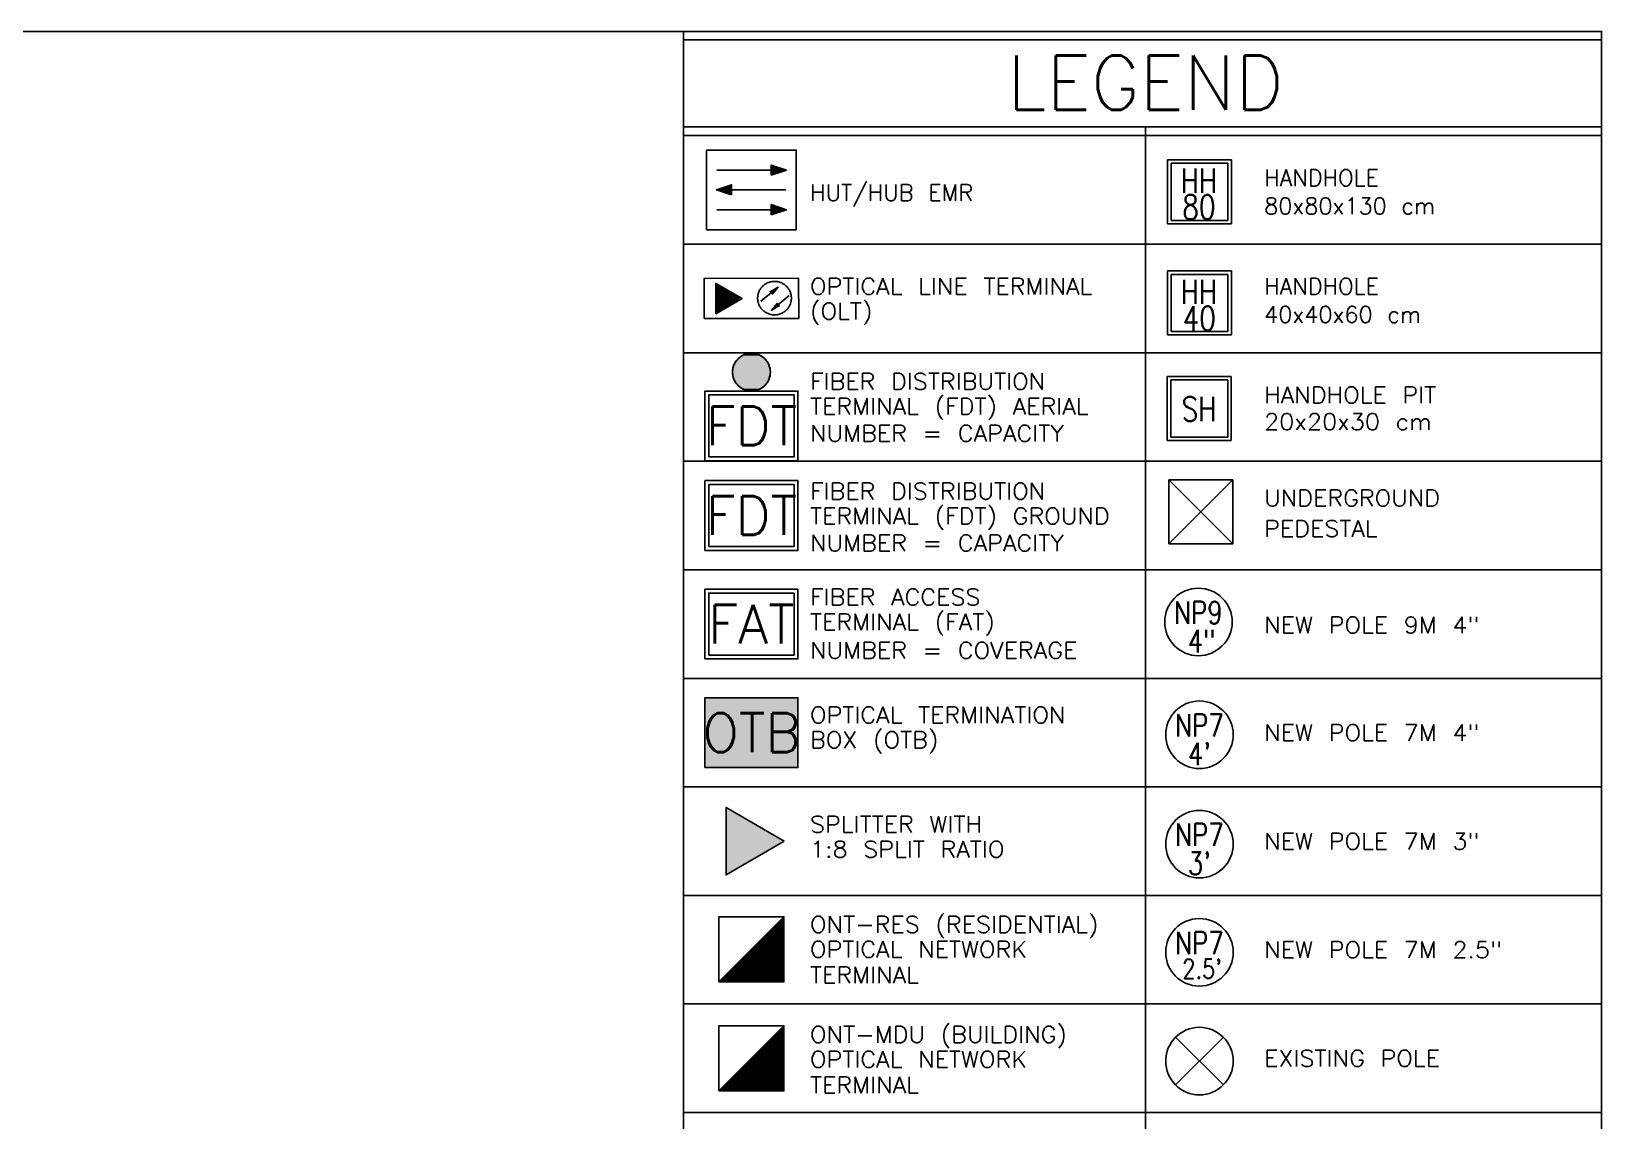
# Model space of a CAD drawing. Extents: x 2091.8 to 2122.7, y 1552.4 to 1562.7.
# Drawn here: x 2102.64 to 2106.253, y 1560.145 to 1562.651 of the extents above; entities that cross this region are included whole.
import ezdxf
from ezdxf.enums import TextEntityAlignment as Align

# ---------------------------------------------------------------- set-up
doc = ezdxf.new("R2010")
doc.units = 0
doc.layers.get('0').update_dxf_attribs({"linetype": 'CONTINUOUS'})
for name, color, linetype in [('EXT_POLE', 1, 'CONTINUOUS'), ('FAT', 30, 'CONTINUOUS'), ('FDT', 1, 'CONTINUOUS'), ('HH_PIT_40X40X60_CM', 5, 'CONTINUOUS'), ('HH_PIT_80X80X130_CM', 5, 'CONTINUOUS'), ('HUB', 1, 'CONTINUOUS'), ('NEW_POLE_7M_2_5INCH', 212, 'CONTINUOUS'), ('NEW_POLE_7M_4_INCHES_', 3, 'CONTINUOUS'), ('NEW_POLE_9M_4INCH', 1, 'CONTINUOUS'), ('NEW_POLE_HC', 4, 'CONTINUOUS'), ('OLT', 1, 'CONTINUOUS'), ('OTB', 5, 'CONTINUOUS'), ('PEDESTAL', 3, 'CONTINUOUS'), ('SPLITER', 5, 'CONTINUOUS'), ('TITLE_BLOCK', 7, 'CONTINUOUS')]:
    doc.layers.add(name, color=color, linetype=linetype)
doc.styles.add('JUDUL', font='txt.shx', dxfattribs={"width": 0.8, "height": 2.5})
doc.styles.get("Standard").update_dxf_attribs({"font": 'txt.shx'})
doc.styles.add('TITLE_BLOCK_2', font='txt.shx')
doc.styles.add('TITLE_BLOCK_3', font='txt.shx')

# ---------------------------------------------------------------- blocks, each defined once
blk = doc.blocks.new('*X22')
at = {"color": 0}
for p, q in [((1.29, 0.96), (1.29, 1.6)), ((1.32, 0.97), (1.32, 1.59)), ((1.35, 0.98), (1.35, 1.58)), ((1.39, 0.99), (1.39, 1.57)), ((1.42, 1), (1.42, 1.56)), ((1.45, 1.01), (1.45, 1.55)), ((1.48, 1.02), (1.48, 1.54)), ((1.51, 1.03), (1.51, 1.53)), ((1.55, 1.04), (1.55, 1.52)), ((1.58, 1.05), (1.58, 1.51)), ((1.61, 1.06), (1.61, 1.49)), ((1.64, 1.07), (1.64, 1.48)), ((1.67, 1.08), (1.67, 1.47)), ((1.7, 1.09), (1.7, 1.46)), ((1.74, 1.1), (1.74, 1.45)), ((1.77, 1.11), (1.77, 1.44)), ((1.8, 1.12), (1.8, 1.43)), ((1.83, 1.13), (1.83, 1.42)), ((1.86, 1.14), (1.86, 1.41)), ((1.89, 1.16), (1.89, 1.4)), ((1.93, 1.17), (1.93, 1.39)), ((1.96, 1.18), (1.96, 1.38)), ((1.99, 1.19), (1.99, 1.37)), ((2.02, 1.2), (2.02, 1.36)), ((2.05, 1.21), (2.05, 1.35)), ((2.08, 1.22), (2.08, 1.33)), ((2.12, 1.23), (2.12, 1.32)), ((2.15, 1.24), (2.15, 1.31)), ((2.18, 1.25), (2.18, 1.3)), ((2.21, 1.26), (2.21, 1.29)), ((2.24, 1.27), (2.24, 1.28))]:
    blk.add_line(p, q, dxfattribs=at)
blk = doc.blocks.new('*X23')
at = {"color": 0}
for p, q in [((1.29, -1.6), (1.29, -0.96)), ((1.32, -1.59), (1.32, -0.97)), ((1.35, -1.58), (1.35, -0.98)), ((1.39, -1.57), (1.39, -0.99)), ((1.42, -1.56), (1.42, -1)), ((1.45, -1.55), (1.45, -1.01)), ((1.48, -1.54), (1.48, -1.02)), ((1.51, -1.53), (1.51, -1.03)), ((1.55, -1.52), (1.55, -1.04)), ((1.58, -1.51), (1.58, -1.05)), ((1.61, -1.5), (1.61, -1.06)), ((1.64, -1.49), (1.64, -1.08)), ((1.67, -1.48), (1.67, -1.09)), ((1.7, -1.47), (1.7, -1.1)), ((1.74, -1.46), (1.74, -1.11)), ((1.77, -1.45), (1.77, -1.12)), ((1.8, -1.44), (1.8, -1.13)), ((1.83, -1.42), (1.83, -1.14)), ((1.86, -1.41), (1.86, -1.15)), ((1.89, -1.4), (1.89, -1.16)), ((1.93, -1.39), (1.93, -1.17)), ((1.96, -1.38), (1.96, -1.18)), ((1.99, -1.37), (1.99, -1.19)), ((2.02, -1.36), (2.02, -1.2)), ((2.05, -1.35), (2.05, -1.21)), ((2.08, -1.34), (2.08, -1.22)), ((2.12, -1.33), (2.12, -1.24)), ((2.15, -1.32), (2.15, -1.25)), ((2.18, -1.31), (2.18, -1.26)), ((2.21, -1.3), (2.21, -1.27)), ((2.24, -1.29), (2.24, -1.28))]:
    blk.add_line(p, q, dxfattribs=at)
blk = doc.blocks.new('*X24')
at = {"color": 0}
for p, q in [((-2.23, -0.01), (-2.23, 0.01)), ((-2.2, -0.02), (-2.2, 0.02)), ((-2.17, -0.03), (-2.17, 0.03)), ((-2.14, -0.04), (-2.14, 0.04)), ((-2.11, -0.05), (-2.11, 0.05)), ((-2.07, -0.06), (-2.07, 0.06)), ((-2.04, -0.07), (-2.04, 0.07)), ((-2.01, -0.08), (-2.01, 0.09)), ((-1.98, -0.09), (-1.98, 0.1)), ((-1.95, -0.1), (-1.95, 0.11)), ((-1.92, -0.11), (-1.92, 0.12)), ((-1.88, -0.12), (-1.88, 0.13)), ((-1.85, -0.13), (-1.85, 0.14)), ((-1.82, -0.14), (-1.82, 0.15)), ((-1.79, -0.15), (-1.79, 0.16)), ((-1.76, -0.16), (-1.76, 0.17)), ((-1.73, -0.17), (-1.73, 0.18)), ((-1.69, -0.18), (-1.69, 0.19)), ((-1.66, -0.2), (-1.66, 0.2)), ((-1.63, -0.21), (-1.63, 0.21)), ((-1.6, -0.22), (-1.6, 0.22)), ((-1.57, -0.23), (-1.57, 0.23)), ((-1.53, -0.24), (-1.53, 0.24)), ((-1.5, -0.25), (-1.5, 0.26)), ((-1.47, -0.26), (-1.47, 0.27)), ((-1.44, -0.27), (-1.44, 0.28)), ((-1.41, -0.28), (-1.41, 0.29)), ((-1.38, -0.29), (-1.38, 0.3)), ((-1.34, -0.3), (-1.34, 0.31)), ((-1.31, -0.31), (-1.31, 0.32))]:
    blk.add_line(p, q, dxfattribs=at)
blk = doc.blocks.new('HUT-HUB')
at = {"color": 0, "linetype": 'ByBlock'}
for p, q in [((-2.23, 1.27), (1.28, 1.27)), ((2.23, 0), (-1.28, 0)), ((-2.23, -1.28), (1.28, -1.28))]:
    blk.add_line(p, q, dxfattribs=at)
at = {"color": 0, "linetype": 'ByBlock', "flags": 128}
blk.add_lwpolyline([(-2.89, 2.57), (2.89, 2.57), (2.89, -2.57), (-2.89, -2.57), (-2.89, 2.57)], dxfattribs=at)
at = {"color": 0, "linetype": 'ByBlock'}
for points in [[(1.28, 0.96), (1.28, 1.6), (2.26, 1.27)], [(-1.28, -0.32), (-1.28, 0.33), (-2.26, 0)], [(1.28, -1.6), (1.28, -0.95), (2.26, -1.28)]]:
    blk.add_lwpolyline(points, close=True, dxfattribs=at)
at = {"color": 0, "linetype": 'CONTINUOUS'}
for name in ['*X22', '*X24', '*X23']:
    blk.add_blockref(name, (0, 0), dxfattribs=at)
blk = doc.blocks.new('*U91')
at = {"layer": 'OTB', "linetype": 'CONTINUOUS'}
for p, q in [((2104.1896, 1560.9572), (2104.1896, 1561.1178)), ((2104.4037, 1561.1178), (2104.4037, 1560.9572))]:
    blk.add_line(p, q, dxfattribs=at)
at = {"layer": 'OTB', "linetype": 'CONTINUOUS', "extrusion": (0, 0, -1)}
for points in [[(-2104.1896, 1561.1178), (-2104.4037, 1560.9572), (-2104.1896, 1560.9572)], [(-2104.1896, 1561.1178), (-2104.4037, 1561.1178), (-2104.4037, 1560.9572)]]:
    blk.add_solid(points, dxfattribs=at)
blk = doc.blocks.new('OLT-SUB_2')
at = {"color": 0, "linetype": 'ByBlock'}
for p, q in [((-2.22, -2.47), (-2.22, 2.51)), ((-1.99, -2.34), (-1.99, 2.38)), ((-1.79, -2.22), (-1.79, 2.27)), ((-1.59, -2.11), (-1.6, 2.15)), ((-1.37, -1.98), (-1.37, 2.03)), ((-1.15, -1.85), (-1.15, 1.9)), ((-0.91, -1.72), (-0.91, 1.77)), ((-0.7, -1.59), (-0.7, 1.64)), ((-0.49, -1.47), (-0.49, 1.52)), ((-0.27, -1.35), (-0.27, 1.4)), ((-0.01, -1.2), (-0.01, 1.25)), ((0.24, -1.06), (0.24, 1.11)), ((0.5, -0.9), (0.5, 0.96)), ((0.73, -0.77), (0.73, 0.82)), ((0.98, -0.63), (0.98, 0.68)), ((1.19, -0.51), (1.19, 0.56)), ((1.43, -0.37), (1.43, 0.43)), ((1.62, -0.26), (1.62, 0.32)), ((1.82, -0.14), (1.82, 0.2))]:
    blk.add_line(p, q, dxfattribs=at)
at = {"color": 0, "linetype": 'ByBlock', "flags": 128}
for points in [[(-2.66, -3.05), (-2.66, 3.05), (2.66, 0), (-2.66, -3.05)], [(-2.42, -2.59), (-2.43, 2.63), (2.12, 0.03), (-2.42, -2.59)], [(-2.42, -2.59), (-2.43, 2.63), (2.12, 0.03), (-2.42, -2.59)]]:
    blk.add_lwpolyline(points, dxfattribs=at)
blk = doc.blocks.new('OLT-SUB')
at = {"color": 0, "linetype": 'ByBlock', "flags": 128}
for points in [[(-2.77, -0.62), (0.75, 2.18), (-0.5, 0.82), (-0.4, 1.27), (-0.88, 1.28), (0.75, 2.18)], [(2.92, 0.55), (-0.61, -2.45), (0.59, -1.03), (0.5, -1.5), (0.99, -1.48), (-0.61, -2.45)]]:
    blk.add_lwpolyline(points, dxfattribs=at)
at = {"color": 0, "linetype": 'ByBlock'}
blk.add_polyline3d([(-3.39, 0, 0), (-3.39, -0.17, 0), (-3.38, -0.33, 0), (-3.36, -0.49, 0), (-3.33, -0.66, 0), (-3.29, -0.82, 0), (-3.25, -0.98, 0), (-3.19, -1.14, 0), (-3.13, -1.29, 0), (-3.07, -1.44, 0), (-2.99, -1.59, 0), (-2.91, -1.73, 0), (-2.82, -1.87, 0), (-2.72, -2.01, 0), (-2.62, -2.14, 0), (-2.51, -2.26, 0), (-2.4, -2.38, 0), (-2.28, -2.5, 0), (-2.15, -2.6, 0), (-2.02, -2.71, 0), (-1.88, -2.8, 0), (-1.74, -2.89, 0), (-1.6, -2.97, 0), (-1.45, -3.05, 0), (-1.3, -3.11, 0), (-1.14, -3.17, 0), (-0.98, -3.22, 0), (-0.82, -3.27, 0), (-0.66, -3.3, 0), (-0.5, -3.33, 0), (-0.33, -3.35, 0), (-0.17, -3.36, 0), (0, -3.37, 0), (0.17, -3.36, 0), (0.33, -3.35, 0), (0.5, -3.33, 0), (0.66, -3.3, 0), (0.82, -3.27, 0), (0.98, -3.22, 0), (1.14, -3.17, 0), (1.3, -3.11, 0), (1.45, -3.05, 0), (1.6, -2.97, 0), (1.74, -2.89, 0), (1.88, -2.8, 0), (2.02, -2.71, 0), (2.15, -2.6, 0), (2.28, -2.5, 0), (2.4, -2.38, 0), (2.51, -2.26, 0), (2.62, -2.14, 0), (2.72, -2.01, 0), (2.82, -1.87, 0), (2.91, -1.73, 0), (2.99, -1.59, 0), (3.07, -1.44, 0), (3.13, -1.29, 0), (3.19, -1.14, 0), (3.24, -0.98, 0), (3.29, -0.82, 0), (3.33, -0.66, 0), (3.35, -0.49, 0), (3.37, -0.33, 0), (3.39, -0.17, 0), (3.39, 0, 0), (3.39, 0.16, 0), (3.37, 0.33, 0), (3.35, 0.49, 0), (3.33, 0.66, 0), (3.29, 0.82, 0), (3.24, 0.98, 0), (3.19, 1.13, 0), (3.13, 1.29, 0), (3.07, 1.44, 0), (2.99, 1.59, 0), (2.91, 1.73, 0), (2.82, 1.87, 0), (2.72, 2.01, 0), (2.62, 2.14, 0), (2.51, 2.26, 0), (2.4, 2.38, 0), (2.28, 2.5, 0), (2.15, 2.6, 0), (2.02, 2.71, 0), (1.88, 2.8, 0), (1.74, 2.89, 0), (1.6, 2.97, 0), (1.45, 3.04, 0), (1.3, 3.11, 0), (1.14, 3.17, 0), (0.98, 3.22, 0), (0.82, 3.27, 0), (0.66, 3.3, 0), (0.5, 3.33, 0), (0.33, 3.35, 0), (0.17, 3.36, 0), (0, 3.37, 0), (-0.17, 3.36, 0), (-0.33, 3.35, 0), (-0.5, 3.33, 0), (-0.66, 3.3, 0), (-0.82, 3.27, 0), (-0.98, 3.22, 0), (-1.14, 3.17, 0), (-1.3, 3.11, 0), (-1.45, 3.04, 0), (-1.6, 2.97, 0), (-1.74, 2.89, 0), (-1.88, 2.8, 0), (-2.02, 2.71, 0), (-2.15, 2.6, 0), (-2.28, 2.5, 0), (-2.4, 2.38, 0), (-2.51, 2.26, 0), (-2.62, 2.14, 0), (-2.72, 2.01, 0), (-2.82, 1.87, 0), (-2.91, 1.73, 0), (-2.99, 1.59, 0), (-3.07, 1.44, 0), (-3.13, 1.29, 0), (-3.19, 1.13, 0), (-3.25, 0.98, 0), (-3.29, 0.82, 0), (-3.33, 0.66, 0), (-3.36, 0.49, 0), (-3.38, 0.33, 0), (-3.39, 0.16, 0), (-3.39, 0, 0)], dxfattribs=at)
blk = doc.blocks.new('OLT')
at = {"color": 0, "linetype": 'ByBlock', "flags": 128}
blk.add_lwpolyline([(3.05, -1.29), (-3.04, -1.29), (-3.04, 1.29), (3.04, 1.3), (3.05, -1.29)], dxfattribs=at)
at = {"color": 0, "linetype": 'ByBlock', "xscale": 0.3209154630485656, "yscale": 0.3209154630531136, "zscale": 0.3209154630530908}
for name, p in [('OLT-SUB', (1.49, 0.02)), ('OLT-SUB_2', (-1.45, -0.01))]:
    blk.add_blockref(name, p, dxfattribs=at)
blk = doc.blocks.new('*U43')
at = {"layer": 'SPLITER', "color": 5, "linetype": 'CONTINUOUS'}
for p, q in [((0, 2.17), (3.75, 0)), ((0, 0), (0, 2.17)), ((3.75, 0), (0, -2.17)), ((0, -2.17), (0, 0))]:
    blk.add_line(p, q, dxfattribs=at)
at = {"layer": 'SPLITER', "color": 5, "linetype": 'CONTINUOUS', "extrusion": (0, 0, -1)}
for points in [[(0, 2.17), (-3.75, 0), (0, 0)], [(0, 0), (-3.75, 0), (0, -2.17)]]:
    blk.add_solid(points, dxfattribs=at)
blk = doc.blocks.new('*U44')
at = {"layer": 'SPLITER', "color": 2, "linetype": 'CONTINUOUS'}
for p, q in [((0, 2.17), (3.75, 0)), ((0, 0), (0, 2.17)), ((3.75, 0), (0, -2.17)), ((0, -2.17), (0, 0))]:
    blk.add_line(p, q, dxfattribs=at)
at = {"layer": 'SPLITER', "color": 2, "linetype": 'CONTINUOUS', "extrusion": (0, 0, -1)}
for points in [[(0, 2.17), (-3.75, 0), (0, 0)], [(0, 0), (-3.75, 0), (0, -2.17)]]:
    blk.add_solid(points, dxfattribs=at)
blk = doc.blocks.new('*U42')
at = {"layer": 'SPLITER', "color": 5, "linetype": 'ByBlock'}
blk.add_lwpolyline([(3.75, 0), (0, 2.17), (0, -2.17)], close=True, dxfattribs=at)
at = {"layer": 'SPLITER', "color": 2, "linetype": 'ByBlock'}
blk.add_lwpolyline([(3.75, 0), (0, 2.17), (0, -2.17)], close=True, dxfattribs=at)
at = {"layer": 'SPLITER', "color": 5, "linetype": 'CONTINUOUS'}
blk.add_blockref('*U43', (0, 0), dxfattribs=at)
at = {"layer": 'SPLITER', "color": 2, "linetype": 'CONTINUOUS'}
blk.add_blockref('*U44', (0, 0), dxfattribs=at)
blk = doc.blocks.new('*X39')
at = {"color": 0}
for p, q in [((2.04, -2.1), (2.04, 2.04)), ((2.07, -2.1), (2.07, 2.07)), ((1.02, -2.1), (1.02, 1.02)), ((1.05, -2.1), (1.05, 1.05)), ((1.09, -2.1), (1.09, 1.09)), ((1.12, -2.1), (1.12, 1.12)), ((1.15, -2.1), (1.15, 1.15)), ((1.18, -2.1), (1.18, 1.18)), ((1.21, -2.1), (1.21, 1.21)), ((1.24, -2.1), (1.24, 1.24)), ((1.28, -2.1), (1.28, 1.28)), ((1.31, -2.1), (1.31, 1.31)), ((1.34, -2.1), (1.34, 1.34)), ((1.37, -2.1), (1.37, 1.37)), ((1.4, -2.1), (1.4, 1.4)), ((1.43, -2.1), (1.43, 1.43)), ((1.47, -2.1), (1.47, 1.47)), ((1.5, -2.1), (1.5, 1.5)), ((1.53, -2.1), (1.53, 1.53)), ((1.56, -2.1), (1.56, 1.56)), ((1.59, -2.1), (1.59, 1.59)), ((1.63, -2.1), (1.63, 1.63)), ((1.66, -2.1), (1.66, 1.66)), ((1.69, -2.1), (1.69, 1.69)), ((1.72, -2.1), (1.72, 1.72)), ((1.75, -2.1), (1.75, 1.75)), ((1.78, -2.1), (1.78, 1.78)), ((1.82, -2.1), (1.82, 1.82)), ((1.85, -2.1), (1.85, 1.85)), ((1.88, -2.1), (1.88, 1.88)), ((1.91, -2.1), (1.91, 1.91)), ((1.94, -2.1), (1.94, 1.94)), ((1.97, -2.1), (1.97, 1.97)), ((2.01, -2.1), (2.01, 2.01)), ((0.01, -2.1), (0.01, 0.01)), ((0.04, -2.1), (0.04, 0.04)), ((0.07, -2.1), (0.07, 0.07)), ((0.1, -2.1), (0.1, 0.1)), ((0.13, -2.1), (0.13, 0.13)), ((0.16, -2.1), (0.16, 0.16)), ((0.2, -2.1), (0.2, 0.2)), ((0.23, -2.1), (0.23, 0.23)), ((0.26, -2.1), (0.26, 0.26)), ((0.29, -2.1), (0.29, 0.29)), ((0.32, -2.1), (0.32, 0.32)), ((0.36, -2.1), (0.36, 0.36)), ((0.39, -2.1), (0.39, 0.39)), ((0.42, -2.1), (0.42, 0.42)), ((0.45, -2.1), (0.45, 0.45)), ((0.48, -2.1), (0.48, 0.48)), ((0.51, -2.1), (0.51, 0.51)), ((0.55, -2.1), (0.55, 0.55)), ((0.58, -2.1), (0.58, 0.58)), ((0.61, -2.1), (0.61, 0.61)), ((0.64, -2.1), (0.64, 0.64)), ((0.67, -2.1), (0.67, 0.67)), ((0.7, -2.1), (0.7, 0.7)), ((0.74, -2.1), (0.74, 0.74)), ((0.77, -2.1), (0.77, 0.77)), ((0.8, -2.1), (0.8, 0.8)), ((0.83, -2.1), (0.83, 0.83)), ((0.86, -2.1), (0.86, 0.86)), ((0.9, -2.1), (0.9, 0.9)), ((0.93, -2.1), (0.93, 0.93)), ((0.96, -2.1), (0.96, 0.96)), ((0.99, -2.1), (0.99, 0.99)), ((-1.01, -2.1), (-1.01, -1.01)), ((-0.98, -2.1), (-0.98, -0.98)), ((-0.95, -2.1), (-0.95, -0.95)), ((-0.91, -2.1), (-0.91, -0.91)), ((-0.88, -2.1), (-0.88, -0.88)), ((-0.85, -2.1), (-0.85, -0.85)), ((-0.82, -2.1), (-0.82, -0.82)), ((-0.79, -2.1), (-0.79, -0.79)), ((-0.76, -2.1), (-0.76, -0.76)), ((-0.72, -2.1), (-0.72, -0.72)), ((-0.69, -2.1), (-0.69, -0.69)), ((-0.66, -2.1), (-0.66, -0.66)), ((-0.63, -2.1), (-0.63, -0.63)), ((-0.6, -2.1), (-0.6, -0.6)), ((-0.57, -2.1), (-0.57, -0.57)), ((-0.53, -2.1), (-0.53, -0.53)), ((-0.5, -2.1), (-0.5, -0.5)), ((-0.47, -2.1), (-0.47, -0.47)), ((-0.44, -2.1), (-0.44, -0.44)), ((-0.41, -2.1), (-0.41, -0.41)), ((-0.37, -2.1), (-0.37, -0.37)), ((-0.34, -2.1), (-0.34, -0.34)), ((-0.31, -2.1), (-0.31, -0.31)), ((-0.28, -2.1), (-0.28, -0.28)), ((-0.25, -2.1), (-0.25, -0.25)), ((-0.22, -2.1), (-0.22, -0.22)), ((-0.18, -2.1), (-0.18, -0.18)), ((-0.15, -2.1), (-0.15, -0.15)), ((-0.12, -2.1), (-0.12, -0.12)), ((-0.09, -2.1), (-0.09, -0.09)), ((-0.06, -2.1), (-0.06, -0.06)), ((-0.03, -2.1), (-0.03, -0.03)), ((-1.99, -2.1), (-1.99, -1.99)), ((-1.96, -2.1), (-1.96, -1.96)), ((-1.93, -2.1), (-1.93, -1.93)), ((-1.9, -2.1), (-1.9, -1.9)), ((-1.87, -2.1), (-1.87, -1.87)), ((-1.84, -2.1), (-1.84, -1.84)), ((-1.8, -2.1), (-1.8, -1.8)), ((-1.77, -2.1), (-1.77, -1.77)), ((-1.74, -2.1), (-1.74, -1.74)), ((-1.71, -2.1), (-1.71, -1.71)), ((-1.68, -2.1), (-1.68, -1.68)), ((-1.64, -2.1), (-1.64, -1.64)), ((-1.61, -2.1), (-1.61, -1.61)), ((-1.58, -2.1), (-1.58, -1.58)), ((-1.55, -2.1), (-1.55, -1.55)), ((-1.52, -2.1), (-1.52, -1.52)), ((-1.49, -2.1), (-1.49, -1.49)), ((-1.45, -2.1), (-1.45, -1.45)), ((-1.42, -2.1), (-1.42, -1.42)), ((-1.39, -2.1), (-1.39, -1.39)), ((-1.36, -2.1), (-1.36, -1.36)), ((-1.33, -2.1), (-1.33, -1.33)), ((-1.3, -2.1), (-1.3, -1.3)), ((-1.26, -2.1), (-1.26, -1.26)), ((-1.23, -2.1), (-1.23, -1.23)), ((-1.2, -2.1), (-1.2, -1.2)), ((-1.17, -2.1), (-1.17, -1.17)), ((-1.14, -2.1), (-1.14, -1.14)), ((-1.11, -2.1), (-1.11, -1.11)), ((-1.07, -2.1), (-1.07, -1.07)), ((-1.04, -2.1), (-1.04, -1.04)), ((-2.09, -2.1), (-2.09, -2.09)), ((-2.06, -2.1), (-2.06, -2.06)), ((-2.03, -2.1), (-2.03, -2.03))]:
    blk.add_line(p, q, dxfattribs=at)
blk = doc.blocks.new('*U38')
at = {"color": 0, "linetype": 'ByBlock'}
for points in [[(-2.1, -2.1), (2.1, -2.1), (2.1, 2.1), (-2.1, 2.1)], [(-2.1, -2.1), (2.1, 2.1), (2.1, -2.1)]]:
    blk.add_lwpolyline(points, close=True, dxfattribs=at)
at = {"color": 0, "linetype": 'CONTINUOUS'}
blk.add_blockref('*X39', (0, 0), dxfattribs=at)
blk = doc.blocks.new('*X41')
at = {"color": 0}
for p, q in [((2.04, -2.1), (2.04, 2.04)), ((2.07, -2.1), (2.07, 2.07)), ((1.02, -2.1), (1.02, 1.02)), ((1.05, -2.1), (1.05, 1.05)), ((1.09, -2.1), (1.09, 1.09)), ((1.12, -2.1), (1.12, 1.12)), ((1.15, -2.1), (1.15, 1.15)), ((1.18, -2.1), (1.18, 1.18)), ((1.21, -2.1), (1.21, 1.21)), ((1.24, -2.1), (1.24, 1.24)), ((1.28, -2.1), (1.28, 1.28)), ((1.31, -2.1), (1.31, 1.31)), ((1.34, -2.1), (1.34, 1.34)), ((1.37, -2.1), (1.37, 1.37)), ((1.4, -2.1), (1.4, 1.4)), ((1.43, -2.1), (1.43, 1.43)), ((1.47, -2.1), (1.47, 1.47)), ((1.5, -2.1), (1.5, 1.5)), ((1.53, -2.1), (1.53, 1.53)), ((1.56, -2.1), (1.56, 1.56)), ((1.59, -2.1), (1.59, 1.59)), ((1.63, -2.1), (1.63, 1.63)), ((1.66, -2.1), (1.66, 1.66)), ((1.69, -2.1), (1.69, 1.69)), ((1.72, -2.1), (1.72, 1.72)), ((1.75, -2.1), (1.75, 1.75)), ((1.78, -2.1), (1.78, 1.78)), ((1.82, -2.1), (1.82, 1.82)), ((1.85, -2.1), (1.85, 1.85)), ((1.88, -2.1), (1.88, 1.88)), ((1.91, -2.1), (1.91, 1.91)), ((1.94, -2.1), (1.94, 1.94)), ((1.97, -2.1), (1.97, 1.97)), ((2.01, -2.1), (2.01, 2.01)), ((0.01, -2.1), (0.01, 0.01)), ((0.04, -2.1), (0.04, 0.04)), ((0.07, -2.1), (0.07, 0.07)), ((0.1, -2.1), (0.1, 0.1)), ((0.13, -2.1), (0.13, 0.13)), ((0.16, -2.1), (0.16, 0.16)), ((0.2, -2.1), (0.2, 0.2)), ((0.23, -2.1), (0.23, 0.23)), ((0.26, -2.1), (0.26, 0.26)), ((0.29, -2.1), (0.29, 0.29)), ((0.32, -2.1), (0.32, 0.32)), ((0.36, -2.1), (0.36, 0.36)), ((0.39, -2.1), (0.39, 0.39)), ((0.42, -2.1), (0.42, 0.42)), ((0.45, -2.1), (0.45, 0.45)), ((0.48, -2.1), (0.48, 0.48)), ((0.51, -2.1), (0.51, 0.51)), ((0.55, -2.1), (0.55, 0.55)), ((0.58, -2.1), (0.58, 0.58)), ((0.61, -2.1), (0.61, 0.61)), ((0.64, -2.1), (0.64, 0.64)), ((0.67, -2.1), (0.67, 0.67)), ((0.7, -2.1), (0.7, 0.7)), ((0.74, -2.1), (0.74, 0.74)), ((0.77, -2.1), (0.77, 0.77)), ((0.8, -2.1), (0.8, 0.8)), ((0.83, -2.1), (0.83, 0.83)), ((0.86, -2.1), (0.86, 0.86)), ((0.9, -2.1), (0.9, 0.9)), ((0.93, -2.1), (0.93, 0.93)), ((0.96, -2.1), (0.96, 0.96)), ((0.99, -2.1), (0.99, 0.99)), ((-1.01, -2.1), (-1.01, -1.01)), ((-0.98, -2.1), (-0.98, -0.98)), ((-0.95, -2.1), (-0.95, -0.95)), ((-0.91, -2.1), (-0.91, -0.91)), ((-0.88, -2.1), (-0.88, -0.88)), ((-0.85, -2.1), (-0.85, -0.85)), ((-0.82, -2.1), (-0.82, -0.82)), ((-0.79, -2.1), (-0.79, -0.79)), ((-0.76, -2.1), (-0.76, -0.76)), ((-0.72, -2.1), (-0.72, -0.72)), ((-0.69, -2.1), (-0.69, -0.69)), ((-0.66, -2.1), (-0.66, -0.66)), ((-0.63, -2.1), (-0.63, -0.63)), ((-0.6, -2.1), (-0.6, -0.6)), ((-0.57, -2.1), (-0.57, -0.57)), ((-0.53, -2.1), (-0.53, -0.53)), ((-0.5, -2.1), (-0.5, -0.5)), ((-0.47, -2.1), (-0.47, -0.47)), ((-0.44, -2.1), (-0.44, -0.44)), ((-0.41, -2.1), (-0.41, -0.41)), ((-0.37, -2.1), (-0.37, -0.37)), ((-0.34, -2.1), (-0.34, -0.34)), ((-0.31, -2.1), (-0.31, -0.31)), ((-0.28, -2.1), (-0.28, -0.28)), ((-0.25, -2.1), (-0.25, -0.25)), ((-0.22, -2.1), (-0.22, -0.22)), ((-0.18, -2.1), (-0.18, -0.18)), ((-0.15, -2.1), (-0.15, -0.15)), ((-0.12, -2.1), (-0.12, -0.12)), ((-0.09, -2.1), (-0.09, -0.09)), ((-0.06, -2.1), (-0.06, -0.06)), ((-0.03, -2.1), (-0.03, -0.03)), ((-1.99, -2.1), (-1.99, -1.99)), ((-1.96, -2.1), (-1.96, -1.96)), ((-1.93, -2.1), (-1.93, -1.93)), ((-1.9, -2.1), (-1.9, -1.9)), ((-1.87, -2.1), (-1.87, -1.87)), ((-1.84, -2.1), (-1.84, -1.84)), ((-1.8, -2.1), (-1.8, -1.8)), ((-1.77, -2.1), (-1.77, -1.77)), ((-1.74, -2.1), (-1.74, -1.74)), ((-1.71, -2.1), (-1.71, -1.71)), ((-1.68, -2.1), (-1.68, -1.68)), ((-1.64, -2.1), (-1.64, -1.64)), ((-1.61, -2.1), (-1.61, -1.61)), ((-1.58, -2.1), (-1.58, -1.58)), ((-1.55, -2.1), (-1.55, -1.55)), ((-1.52, -2.1), (-1.52, -1.52)), ((-1.49, -2.1), (-1.49, -1.49)), ((-1.45, -2.1), (-1.45, -1.45)), ((-1.42, -2.1), (-1.42, -1.42)), ((-1.39, -2.1), (-1.39, -1.39)), ((-1.36, -2.1), (-1.36, -1.36)), ((-1.33, -2.1), (-1.33, -1.33)), ((-1.3, -2.1), (-1.3, -1.3)), ((-1.26, -2.1), (-1.26, -1.26)), ((-1.23, -2.1), (-1.23, -1.23)), ((-1.2, -2.1), (-1.2, -1.2)), ((-1.17, -2.1), (-1.17, -1.17)), ((-1.14, -2.1), (-1.14, -1.14)), ((-1.11, -2.1), (-1.11, -1.11)), ((-1.07, -2.1), (-1.07, -1.07)), ((-1.04, -2.1), (-1.04, -1.04)), ((-2.09, -2.1), (-2.09, -2.09)), ((-2.06, -2.1), (-2.06, -2.06)), ((-2.03, -2.1), (-2.03, -2.03))]:
    blk.add_line(p, q, dxfattribs=at)
blk = doc.blocks.new('*U40')
at = {"color": 0, "linetype": 'ByBlock'}
for points in [[(-2.1, -2.1), (2.1, -2.1), (2.1, 2.1), (-2.1, 2.1)], [(-2.1, -2.1), (2.1, 2.1), (2.1, -2.1)]]:
    blk.add_lwpolyline(points, close=True, dxfattribs=at)
at = {"color": 0, "linetype": 'CONTINUOUS'}
blk.add_blockref('*X41', (0, 0), dxfattribs=at)
blk = doc.blocks.new('*U92')
at = {"layer": 'FDT', "linetype": 'CONTINUOUS'}
for p, q in [((2104.2681, 1561.9), (2104.2717, 1561.9026)), ((2104.2717, 1561.9026), (2104.2749, 1561.9048)), ((2104.2749, 1561.9048), (2104.279, 1561.9067)), ((2104.279, 1561.9067), (2104.2824, 1561.9083)), ((2104.2824, 1561.9083), (2104.2872, 1561.9094)), ((2104.2872, 1561.9094), (2104.2904, 1561.9102)), ((2104.2904, 1561.9102), (2104.2987, 1561.9106)), ((2104.2987, 1561.9106), (2104.3015, 1561.9102)), ((2104.3015, 1561.9102), (2104.3069, 1561.9094)), ((2104.3069, 1561.9094), (2104.3103, 1561.9083)), ((2104.3103, 1561.9083), (2104.3148, 1561.9067)), ((2104.3148, 1561.9067), (2104.318, 1561.9048)), ((2104.318, 1561.9048), (2104.3219, 1561.9026)), ((2104.3219, 1561.9026), (2104.3249, 1561.9)), ((2104.2533, 1561.8712), (2104.254, 1561.8753)), ((2104.2533, 1561.8671), (2104.2533, 1561.8712)), ((2104.2533, 1561.8629), (2104.2533, 1561.8671)), ((2104.254, 1561.8753), (2104.2548, 1561.8794)), ((2104.2548, 1561.8794), (2104.2564, 1561.8833)), ((2104.2564, 1561.8833), (2104.2579, 1561.8871)), ((2104.2579, 1561.8871), (2104.2602, 1561.8906)), ((2104.2602, 1561.8906), (2104.2624, 1561.894)), ((2104.2624, 1561.894), (2104.2654, 1561.8972)), ((2104.2654, 1561.8972), (2104.2681, 1561.9)), ((2104.3249, 1561.9), (2104.3282, 1561.8972)), ((2104.3282, 1561.8972), (2104.3307, 1561.894)), ((2104.3307, 1561.894), (2104.3333, 1561.8906)), ((2104.3333, 1561.8906), (2104.3352, 1561.8871)), ((2104.3352, 1561.8871), (2104.3371, 1561.8833)), ((2104.3371, 1561.8833), (2104.3383, 1561.8794)), ((2104.3383, 1561.8794), (2104.3394, 1561.8753)), ((2104.3394, 1561.8753), (2104.3398, 1561.8712)), ((2104.3398, 1561.8712), (2104.3402, 1561.8671)), ((2104.3402, 1561.8671), (2104.3398, 1561.8629)), ((2104.254, 1561.8588), (2104.2533, 1561.8629)), ((2104.2548, 1561.8548), (2104.254, 1561.8588)), ((2104.2564, 1561.8509), (2104.2548, 1561.8548)), ((2104.2579, 1561.8471), (2104.2564, 1561.8509)), ((2104.2602, 1561.8435), (2104.2579, 1561.8471)), ((2104.2624, 1561.8401), (2104.2602, 1561.8435)), ((2104.2654, 1561.837), (2104.2624, 1561.8401)), ((2104.2681, 1561.8341), (2104.2654, 1561.837)), ((2104.2717, 1561.8316), (2104.2681, 1561.8341)), ((2104.2749, 1561.8293), (2104.2717, 1561.8316)), ((2104.3219, 1561.8316), (2104.318, 1561.8293)), ((2104.3249, 1561.8341), (2104.3219, 1561.8316)), ((2104.3282, 1561.837), (2104.3249, 1561.8341)), ((2104.3307, 1561.8401), (2104.3282, 1561.837)), ((2104.3333, 1561.8435), (2104.3307, 1561.8401)), ((2104.3352, 1561.8471), (2104.3333, 1561.8435)), ((2104.3371, 1561.8509), (2104.3352, 1561.8471)), ((2104.3383, 1561.8548), (2104.3371, 1561.8509)), ((2104.3394, 1561.8588), (2104.3383, 1561.8548)), ((2104.3398, 1561.8629), (2104.3394, 1561.8588)), ((2104.279, 1561.8274), (2104.2749, 1561.8293)), ((2104.2824, 1561.8259), (2104.279, 1561.8274)), ((2104.2872, 1561.8247), (2104.2824, 1561.8259)), ((2104.2904, 1561.8239), (2104.2872, 1561.8247)), ((2104.2987, 1561.8235), (2104.2904, 1561.8239)), ((2104.3015, 1561.8239), (2104.2987, 1561.8235)), ((2104.3069, 1561.8247), (2104.3015, 1561.8239)), ((2104.3103, 1561.8259), (2104.3069, 1561.8247)), ((2104.3148, 1561.8274), (2104.3103, 1561.8259)), ((2104.318, 1561.8293), (2104.3148, 1561.8274))]:
    blk.add_line(p, q, dxfattribs=at)
at = {"layer": 'FDT', "linetype": 'CONTINUOUS', "extrusion": (0, 0, -1)}
for points in [[(-2104.2717, 1561.9026), (-2104.3249, 1561.9), (-2104.2681, 1561.9)], [(-2104.2749, 1561.9048), (-2104.3219, 1561.9026), (-2104.2717, 1561.9026)], [(-2104.2717, 1561.9026), (-2104.3219, 1561.9026), (-2104.3249, 1561.9)], [(-2104.279, 1561.9067), (-2104.318, 1561.9048), (-2104.2749, 1561.9048)], [(-2104.2749, 1561.9048), (-2104.318, 1561.9048), (-2104.3219, 1561.9026)], [(-2104.2824, 1561.9083), (-2104.3148, 1561.9067), (-2104.279, 1561.9067)], [(-2104.279, 1561.9067), (-2104.3148, 1561.9067), (-2104.318, 1561.9048)], [(-2104.2872, 1561.9094), (-2104.3103, 1561.9083), (-2104.2824, 1561.9083)], [(-2104.2824, 1561.9083), (-2104.3103, 1561.9083), (-2104.3148, 1561.9067)], [(-2104.2904, 1561.9102), (-2104.3069, 1561.9094), (-2104.2872, 1561.9094)], [(-2104.2872, 1561.9094), (-2104.3069, 1561.9094), (-2104.3103, 1561.9083)], [(-2104.2987, 1561.9106), (-2104.3015, 1561.9102), (-2104.2904, 1561.9102)], [(-2104.2904, 1561.9102), (-2104.3015, 1561.9102), (-2104.3069, 1561.9094)], [(-2104.254, 1561.8753), (-2104.3398, 1561.8712), (-2104.2533, 1561.8712)], [(-2104.2533, 1561.8712), (-2104.3402, 1561.8671), (-2104.2533, 1561.8671)], [(-2104.2533, 1561.8712), (-2104.3398, 1561.8712), (-2104.3402, 1561.8671)], [(-2104.2533, 1561.8671), (-2104.3398, 1561.8629), (-2104.2533, 1561.8629)], [(-2104.2533, 1561.8671), (-2104.3402, 1561.8671), (-2104.3398, 1561.8629)], [(-2104.2548, 1561.8794), (-2104.3394, 1561.8753), (-2104.254, 1561.8753)], [(-2104.254, 1561.8753), (-2104.3394, 1561.8753), (-2104.3398, 1561.8712)], [(-2104.2564, 1561.8833), (-2104.3383, 1561.8794), (-2104.2548, 1561.8794)], [(-2104.2548, 1561.8794), (-2104.3383, 1561.8794), (-2104.3394, 1561.8753)], [(-2104.2579, 1561.8871), (-2104.3371, 1561.8833), (-2104.2564, 1561.8833)], [(-2104.2564, 1561.8833), (-2104.3371, 1561.8833), (-2104.3383, 1561.8794)], [(-2104.2602, 1561.8906), (-2104.3352, 1561.8871), (-2104.2579, 1561.8871)], [(-2104.2579, 1561.8871), (-2104.3352, 1561.8871), (-2104.3371, 1561.8833)], [(-2104.2624, 1561.894), (-2104.3333, 1561.8906), (-2104.2602, 1561.8906)], [(-2104.2602, 1561.8906), (-2104.3333, 1561.8906), (-2104.3352, 1561.8871)], [(-2104.2654, 1561.8972), (-2104.3307, 1561.894), (-2104.2624, 1561.894)], [(-2104.2624, 1561.894), (-2104.3307, 1561.894), (-2104.3333, 1561.8906)], [(-2104.2681, 1561.9), (-2104.3282, 1561.8972), (-2104.2654, 1561.8972)], [(-2104.2654, 1561.8972), (-2104.3282, 1561.8972), (-2104.3307, 1561.894)], [(-2104.2681, 1561.9), (-2104.3249, 1561.9), (-2104.3282, 1561.8972)], [(-2104.2533, 1561.8629), (-2104.3394, 1561.8588), (-2104.254, 1561.8588)], [(-2104.2533, 1561.8629), (-2104.3398, 1561.8629), (-2104.3394, 1561.8588)], [(-2104.254, 1561.8588), (-2104.3383, 1561.8548), (-2104.2548, 1561.8548)], [(-2104.254, 1561.8588), (-2104.3394, 1561.8588), (-2104.3383, 1561.8548)], [(-2104.2548, 1561.8548), (-2104.3371, 1561.8509), (-2104.2564, 1561.8509)], [(-2104.2548, 1561.8548), (-2104.3383, 1561.8548), (-2104.3371, 1561.8509)], [(-2104.2564, 1561.8509), (-2104.3352, 1561.8471), (-2104.2579, 1561.8471)], [(-2104.2564, 1561.8509), (-2104.3371, 1561.8509), (-2104.3352, 1561.8471)], [(-2104.2579, 1561.8471), (-2104.3333, 1561.8435), (-2104.2602, 1561.8435)], [(-2104.2579, 1561.8471), (-2104.3352, 1561.8471), (-2104.3333, 1561.8435)], [(-2104.2602, 1561.8435), (-2104.3307, 1561.8401), (-2104.2624, 1561.8401)], [(-2104.2602, 1561.8435), (-2104.3333, 1561.8435), (-2104.3307, 1561.8401)], [(-2104.2624, 1561.8401), (-2104.3282, 1561.837), (-2104.2654, 1561.837)], [(-2104.2624, 1561.8401), (-2104.3307, 1561.8401), (-2104.3282, 1561.837)], [(-2104.2654, 1561.837), (-2104.3249, 1561.8341), (-2104.2681, 1561.8341)], [(-2104.2654, 1561.837), (-2104.3282, 1561.837), (-2104.3249, 1561.8341)], [(-2104.2681, 1561.8341), (-2104.3219, 1561.8316), (-2104.2717, 1561.8316)], [(-2104.2681, 1561.8341), (-2104.3249, 1561.8341), (-2104.3219, 1561.8316)], [(-2104.2717, 1561.8316), (-2104.318, 1561.8293), (-2104.2749, 1561.8293)], [(-2104.2717, 1561.8316), (-2104.3219, 1561.8316), (-2104.318, 1561.8293)], [(-2104.2749, 1561.8293), (-2104.3148, 1561.8274), (-2104.279, 1561.8274)], [(-2104.2749, 1561.8293), (-2104.318, 1561.8293), (-2104.3148, 1561.8274)], [(-2104.279, 1561.8274), (-2104.3103, 1561.8259), (-2104.2824, 1561.8259)], [(-2104.279, 1561.8274), (-2104.3148, 1561.8274), (-2104.3103, 1561.8259)], [(-2104.2824, 1561.8259), (-2104.3069, 1561.8247), (-2104.2872, 1561.8247)], [(-2104.2824, 1561.8259), (-2104.3103, 1561.8259), (-2104.3069, 1561.8247)], [(-2104.2872, 1561.8247), (-2104.3015, 1561.8239), (-2104.2904, 1561.8239)], [(-2104.2872, 1561.8247), (-2104.3069, 1561.8247), (-2104.3015, 1561.8239)], [(-2104.2904, 1561.8239), (-2104.3015, 1561.8239), (-2104.2987, 1561.8235)]]:
    blk.add_solid(points, dxfattribs=at)

msp = doc.modelspace()

# ---------------------------------------------------------------- linework, layer by layer
for points in [[(2091.8018, 1562.651), (2106.2527, 1562.651), (2106.2527, 1552.4322)], [(2104.1407, 1558.6647), (2104.1407, 1558.9145), (2104.1407, 1559.1642), (2104.1407, 1559.414), (2104.1407, 1559.6638), (2104.1407, 1559.9135), (2104.1407, 1560.1633), (2104.1407, 1560.4131), (2104.1407, 1560.6628), (2104.1407, 1560.9126), (2104.1407, 1561.1624), (2104.1407, 1561.4121), (2104.1407, 1561.6619), (2104.1407, 1561.9117), (2104.1407, 1562.1614), (2104.1407, 1562.4112)]]:
    msp.add_lwpolyline(points)
at = {"layer": 'EXT_POLE', "linetype": 'ByBlock'}
for points in [[(2105.2725, 1560.3367), (2105.3824, 1560.2268)], [(2105.2725, 1560.2268), (2105.3824, 1560.3367)]]:
    msp.add_lwpolyline(points, dxfattribs=at)
msp.add_circle((2105.3274, 1560.2817), 0.0777, dxfattribs=at)
at = {"layer": 'FAT', "flags": 128}
for points in [[(2104.1896, 1561.207), (2104.4037, 1561.207), (2104.4037, 1561.3675), (2104.1896, 1561.3675)], [(2104.1985, 1561.2159), (2104.3948, 1561.2159), (2104.3948, 1561.3586), (2104.1985, 1561.3586)]]:
    msp.add_lwpolyline(points, close=True, dxfattribs=at)
at = {"layer": 'FDT', "flags": 128}
for points in [[(2104.1896, 1561.6629), (2104.4037, 1561.6629), (2104.4037, 1561.8235), (2104.1896, 1561.8235)], [(2104.1985, 1561.6718), (2104.3948, 1561.6718), (2104.3948, 1561.8146), (2104.1985, 1561.8146)], [(2104.1896, 1561.4567), (2104.4037, 1561.4567), (2104.4037, 1561.6173), (2104.1896, 1561.6173)], [(2104.1985, 1561.4657), (2104.3948, 1561.4657), (2104.3948, 1561.6084), (2104.1985, 1561.6084)]]:
    msp.add_lwpolyline(points, close=True, dxfattribs=at)
at = {"layer": 'FDT'}
msp.add_circle((2104.2966, 1561.8671), 0.0436, dxfattribs=at)
at = {"layer": 'HH_PIT_40X40X60_CM', "linetype": 'ByBlock'}
for p, q in [((2105.2537, 1561.9526), (2105.2537, 1562.0999)), ((2105.2537, 1562.0999), (2105.4012, 1562.0999)), ((2105.262, 1561.9602), (2105.262, 1562.0918)), ((2105.262, 1562.0918), (2105.3929, 1562.0918)), ((2105.3929, 1562.0918), (2105.3929, 1561.9602)), ((2105.4012, 1562.0999), (2105.4012, 1561.9526)), ((2105.4012, 1561.9526), (2105.2537, 1561.9526)), ((2105.3929, 1561.9602), (2105.262, 1561.9602)), ((2105.2532, 1561.7099), (2105.2532, 1561.8572)), ((2105.2532, 1561.8572), (2105.4007, 1561.8572)), ((2105.2615, 1561.7175), (2105.2615, 1561.8491)), ((2105.2615, 1561.8491), (2105.3924, 1561.8491)), ((2105.3924, 1561.8491), (2105.3924, 1561.7175)), ((2105.4007, 1561.8572), (2105.4007, 1561.7099)), ((2105.4007, 1561.7099), (2105.2532, 1561.7099)), ((2105.3924, 1561.7175), (2105.2615, 1561.7175))]:
    msp.add_line(p, q, dxfattribs=at)
at = {"layer": 'HH_PIT_80X80X130_CM', "linetype": 'ByBlock'}
for p, q in [((2105.2537, 1562.2084), (2105.2537, 1562.3557)), ((2105.2537, 1562.3557), (2105.4012, 1562.3557)), ((2105.262, 1562.216), (2105.262, 1562.3477)), ((2105.262, 1562.3477), (2105.3929, 1562.3477)), ((2105.3929, 1562.3477), (2105.3929, 1562.216)), ((2105.4012, 1562.3557), (2105.4012, 1562.2084)), ((2105.4012, 1562.2084), (2105.2537, 1562.2084)), ((2105.3929, 1562.216), (2105.262, 1562.216))]:
    msp.add_line(p, q, dxfattribs=at)
at = {"layer": 'NEW_POLE_7M_2_5INCH', "linetype": 'ByBlock'}
msp.add_circle((2105.3274, 1560.532), 0.0777, dxfattribs=at)
at = {"layer": 'NEW_POLE_7M_4_INCHES_', "linetype": 'ByBlock'}
msp.add_circle((2105.3274, 1561.0326), 0.0777, dxfattribs=at)
at = {"layer": 'NEW_POLE_9M_4INCH', "color": 1, "linetype": 'ByBlock'}
msp.add_circle((2105.3251, 1561.2922), 0.0777, dxfattribs=at)
at = {"layer": 'NEW_POLE_HC', "linetype": 'ByBlock'}
msp.add_circle((2105.3274, 1560.7809), 0.0777, dxfattribs=at)
at = {"layer": 'OTB', "flags": 128}
msp.add_lwpolyline([(2104.1896, 1560.9572), (2104.4037, 1560.9572), (2104.4037, 1561.1178), (2104.1896, 1561.1178)], close=True, dxfattribs=at)
at = {"layer": 'PEDESTAL', "linetype": 'ByBlock'}
for p, q in [((2105.2569, 1561.472), (2105.2569, 1561.6193)), ((2105.2569, 1561.6193), (2105.4043, 1561.6193)), ((2105.4043, 1561.6193), (2105.4043, 1561.472)), ((2105.4043, 1561.472), (2105.2569, 1561.472))]:
    msp.add_line(p, q, dxfattribs=at)
for points in [[(2105.2569, 1561.6193), (2105.4043, 1561.472)], [(2105.2569, 1561.472), (2105.4043, 1561.6193)]]:
    msp.add_lwpolyline(points, dxfattribs=at)
at = {"layer": 'TITLE_BLOCK'}
for p, q in [((2104.1407, 1552.4322), (2104.1407, 1562.651)), ((2106.2527, 1562.6316), (2104.1407, 1562.6316)), ((2106.2527, 1562.4311), (2104.1407, 1562.4311)), ((2106.2527, 1562.4112), (2104.1407, 1562.4112)), ((2106.2527, 1562.1614), (2104.1407, 1562.1614)), ((2106.2527, 1561.9117), (2104.1407, 1561.9117)), ((2106.2527, 1561.6619), (2104.1407, 1561.6619)), ((2106.2527, 1561.4121), (2104.1407, 1561.4121)), ((2106.2527, 1561.1624), (2104.1407, 1561.1624)), ((2106.2527, 1560.9126), (2104.1407, 1560.9126)), ((2106.2527, 1560.6628), (2104.1407, 1560.6628)), ((2106.2527, 1560.4131), (2104.1407, 1560.4131)), ((2106.2527, 1560.1633), (2104.1407, 1560.1633))]:
    msp.add_line(p, q, dxfattribs=at)
at = {"layer": 'TITLE_BLOCK', "color": 7, "linetype": 'CONTINUOUS'}
msp.add_line((2105.2033, 1562.4311), (2105.2033, 1558.6647), dxfattribs=at)
at = {"layer": 'TITLE_BLOCK'}
msp.add_lwpolyline([(2106.2527, 1552.4322), (2091.8018, 1552.4322), (2091.8018, 1562.651), (2106.2527, 1562.651)], close=True, dxfattribs=at)

# ---------------------------------------------------------------- block references
at = {"xscale": 0.0356812848820032, "yscale": 0.0356812848820032, "zscale": 0.0356812848820032}
msp.add_blockref('*U42', (2104.2382, 1560.7877), dxfattribs=at)
at = {"layer": 'FDT', "linetype": 'CONTINUOUS'}
msp.add_blockref('*U92', (0, 0), dxfattribs=at)
at = {"layer": 'HUB', "xscale": 0.0356812848820032, "yscale": 0.0356812848820032, "zscale": 0.0356812848820032}
msp.add_blockref('HUT-HUB', (2104.2966, 1562.2863), dxfattribs=at)
at = {"layer": 'OLT', "xscale": 0.0356812848820032, "yscale": 0.0356812848820032, "zscale": 0.0356812848820032}
msp.add_blockref('OLT', (2104.2966, 1562.0366), dxfattribs=at)
at = {"layer": 'OTB', "linetype": 'CONTINUOUS'}
msp.add_blockref('*U91', (0, 0), dxfattribs=at)
at = {"layer": 'TITLE_BLOCK', "xscale": 0.0356812848820032, "yscale": 0.0356812848820032, "zscale": 0.0356812848820032}
for name, p in [('*U38', (2104.2966, 1560.539)), ('*U40', (2104.2966, 1560.2882))]:
    msp.add_blockref(name, p, dxfattribs=at)

# ---------------------------------------------------------------- texts
at = {"layer": 'FAT', "color": 0, "flags": 2}
msp.add_attdef('FAT', text='16', height=0.0892, dxfattribs=at).set_placement((2104.2966, 1561.2873), align=Align.MIDDLE)
at = {"layer": 'FDT', "color": 0, "flags": 2}
for text, p in [('72', (2104.2966, 1561.7432)), ('144', (2104.2966, 1561.537))]:
    msp.add_attdef('FDT', text=text, height=0.0892, dxfattribs=at).set_placement(p, align=Align.MIDDLE)
at = {"layer": 'HH_PIT_40X40X60_CM', "linetype": 'ByBlock', "style": 'TITLE_BLOCK_3', "width": 0.799081}
for s, p in [('HH', (2105.3263, 1562.0239)), ('40', (2105.3269, 1561.9629)), ('SH', (2105.3264, 1561.7543))]:
    msp.add_text(s, height=0.05583, dxfattribs=at).set_placement(p, align=Align.CENTER)
at = {"layer": 'HH_PIT_80X80X130_CM', "linetype": 'ByBlock', "style": 'TITLE_BLOCK_3', "width": 0.799081}
for s, p in [('HH', (2105.3263, 1562.2798)), ('80', (2105.3263, 1562.219))]:
    msp.add_text(s, height=0.05583, dxfattribs=at).set_placement(p, align=Align.CENTER)
at = {"layer": 'NEW_POLE_7M_2_5INCH', "linetype": 'ByBlock', "style": 'TITLE_BLOCK_3', "width": 0.799091}
for s, height, p in [('NP7', 0.0517, (2105.3274, 1560.5536)), ("2.5'", 0.04417, (2105.3335, 1560.4938))]:
    msp.add_text(s, height=height, dxfattribs=at).set_placement(p, align=Align.MIDDLE_CENTER)
at = {"layer": 'NEW_POLE_7M_4_INCHES_', "linetype": 'ByBlock', "style": 'TITLE_BLOCK_3', "width": 0.799091}
for s, p in [('NP7', (2105.3274, 1561.0542)), ("4'", (2105.3274, 1560.9884))]:
    msp.add_text(s, height=0.0517, dxfattribs=at).set_placement(p, align=Align.MIDDLE_CENTER)
at = {"layer": 'NEW_POLE_9M_4INCH', "color": 1, "linetype": 'ByBlock', "style": 'TITLE_BLOCK_3', "width": 0.799091}
for s, p in [('NP9', (2105.3251, 1561.3137)), ('4"', (2105.3323, 1561.2479))]:
    msp.add_text(s, height=0.0517, dxfattribs=at).set_placement(p, align=Align.MIDDLE_CENTER)
at = {"layer": 'NEW_POLE_HC', "linetype": 'ByBlock', "style": 'TITLE_BLOCK_3', "width": 0.799091}
for s, p in [('NP7', (2105.3274, 1560.8025)), ("3'", (2105.3274, 1560.7367))]:
    msp.add_text(s, height=0.0517, dxfattribs=at).set_placement(p, align=Align.MIDDLE_CENTER)
at = {"layer": 'OTB', "color": 0, "flags": 2}
msp.add_attdef('OTB', text='12', height=0.0892, dxfattribs=at).set_placement((2104.2966, 1561.0375), align=Align.MIDDLE)
at = {"layer": 'TITLE_BLOCK', "style": 'JUDUL'}
msp.add_text('LEGEND', height=0.12488, dxfattribs=at).set_placement((2105.2033, 1562.5329), align=Align.MIDDLE_CENTER)
at = {"layer": 'TITLE_BLOCK', "color": 7, "style": 'TITLE_BLOCK_2'}
for s, height, p in [('HUT/HUB EMR', 0.037797, (2104.4315, 1562.2611)), ('HANDHOLE', 0.0378, (2105.4764, 1562.2953)), ('80x80x130 cm', 0.037797, (2105.4764, 1562.2305)), ('HANDHOLE', 0.0378, (2105.4764, 1562.0455)), ('40x40x60 cm', 0.037797, (2105.4764, 1561.9808))]:
    msp.add_text(s, height=height, dxfattribs=at).set_placement(p)
at = {"layer": 'TITLE_BLOCK', "color": 7, "linetype": 'CONTINUOUS', "style": 'TITLE_BLOCK_2', "width": 1.06772}
for s, height, p in [('OPTICAL LINE TERMINAL', 0.037797, (2104.4315, 1562.0456)), ('(OLT)', 0.0378, (2104.4315, 1561.9884)), ('FIBER DISTRIBUTION', 0.037797, (2104.4315, 1561.8267)), ('HANDHOLE PIT', 0.037797, (2105.4764, 1561.7956)), ('TERMINAL (FDT) AERIAL', 0.037797, (2104.4315, 1561.7695)), ('20x20x30 cm', 0.037797, (2105.4764, 1561.734)), ('NUMBER = CAPACITY', 0.037797, (2104.4315, 1561.7073)), ('FIBER DISTRIBUTION', 0.037797, (2104.4315, 1561.5742)), ('UNDERGROUND', 0.037797, (2105.4764, 1561.5584)), ('TERMINAL (FDT) GROUND', 0.037797, (2104.4315, 1561.517)), ('PEDESTAL', 0.0378, (2105.4764, 1561.4882)), ('NUMBER = CAPACITY', 0.037797, (2104.4315, 1561.4548)), ('FIBER ACCESS', 0.037797, (2104.4315, 1561.3306)), ('TERMINAL (FAT)', 0.037797, (2104.4315, 1561.2734)), ('NEW POLE 9M 4"', 0.037797, (2105.4764, 1561.2662)), ('NUMBER = COVERAGE', 0.037797, (2104.4315, 1561.208)), ('OPTICAL TERMINATION', 0.037797, (2104.4315, 1561.0593)), ('BOX (OTB)', 0.0378, (2104.4315, 1561.0021)), ('NEW POLE 7M 4"', 0.037797, (2105.4764, 1561.0184)), ('SPLITTER WITH', 0.037797, (2104.4315, 1560.8076)), ('1:8 SPLIT RATIO', 0.037797, (2104.4315, 1560.7503)), ('NEW POLE 7M 3"', 0.037797, (2105.4764, 1560.7687)), ('ONT-RES (RESIDENTIAL)', 0.037797, (2104.4315, 1560.5772)), ('OPTICAL NETWORK', 0.037797, (2104.4315, 1560.52)), ('NEW POLE 7M 2.5"', 0.037797, (2105.4764, 1560.519)), ('TERMINAL', 0.0378, (2104.4315, 1560.4608)), ('ONT-MDU (BUILDING)', 0.037797, (2104.4315, 1560.324)), ('OPTICAL NETWORK', 0.037797, (2104.4315, 1560.2668)), ('EXISTING POLE', 0.037797, (2105.4764, 1560.2692)), ('TERMINAL', 0.0378, (2104.4315, 1560.2076))]:
    msp.add_text(s, height=height, dxfattribs=at).set_placement(p)

doc.saveas('drawing.dxf')
